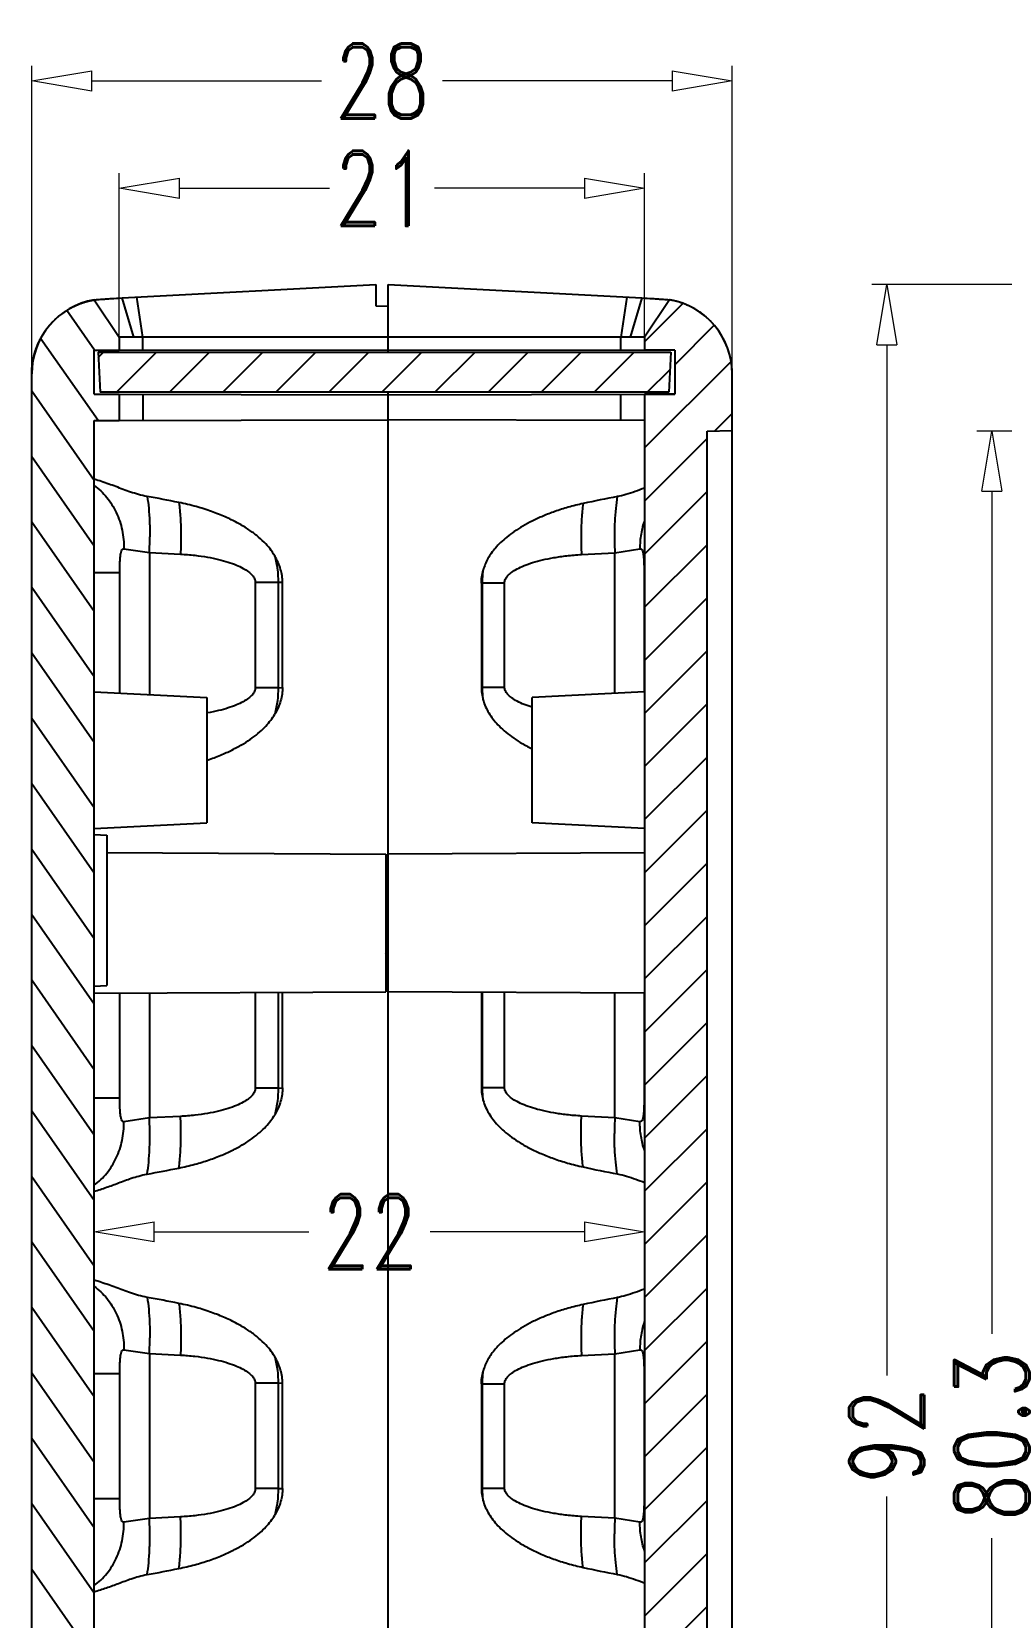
# Model space of a CAD drawing. Header units: millimetres. Extents: x 2827 to 3145, y 1044 to 1251.
# Drawn here: x 2827 to 2865.8, y 1186 to 1249.3 of the extents above; entities that cross this region are included whole.
import ezdxf

# ---------------------------------------------------------------- set-up
doc = ezdxf.new("R2010")
doc.units = ezdxf.units.MM
doc.layers.add('dim', color=82, linetype='Continuous', lineweight=9)
doc.styles.add('ROMAND', font='romand.shx', dxfattribs={"width": 0.75, "bigfont": 'gbcbig.shx'})
doc.dimstyles.new('YanXiu', dxfattribs={"dimtxt": 2.5, "dimasz": 2.2, "dimexe": 1, "dimexo": 0, "dimgap": 0.66, "dimtad": 0, "dimzin": 9, "dimdsep": 46, "dimtxsty": 'ROMAND', "dimblk": 'CLOSEDBLANK', "dimcen": 0, "dimclrd": 3, "dimclre": 3, "dimclrt": 7, "dimazin": 2, "dimtfac": 1, "dimtofl": 0, "dimtmove": 0, "dimatfit": 3, "dimldrblk": 'CLOSEDBLANK', "dimfxl": 1, "dimlwd": 5, "dimlwe": 5, "dimarcsym": 0})
pattern_1 = [(45, (2594.4137, 973.4922), (-1.06066, 1.06066), [])]

# ---------------------------------------------------------------- blocks, each defined once
blk = doc.blocks.new('_ClosedBlank')
at = {"color": 0, "linetype": 'ByBlock', "lineweight": -2}
for p, q in [((-1, 0.167), (0, 0)), ((-1, 0.167), (-1, -0.167)), ((0, 0), (-1, -0.167))]:
    blk.add_line(p, q, dxfattribs=at)
blk = doc.blocks.new('*D4')
at = {"layer": 'Defpoints', "color": 0}
for p in [(2876.375, 1233.377), (2865.378, 1153.077), (2876.375, 1153.077)]:
    blk.add_point(p, dxfattribs=at)
at = {"layer": 'dim', "color": 3, "lineweight": 5}
for p, q in [((2876.375, 1233.377), (2864.778, 1233.377)), ((2865.378, 1230.977), (2865.378, 1197.309)), ((2865.378, 1155.477), (2865.378, 1189.146)), ((2876.375, 1153.077), (2864.778, 1153.077))]:
    blk.add_line(p, q, dxfattribs=at)
at = {"layer": 'dim', "color": 3, "lineweight": 5, "xscale": 2.4, "yscale": 2.4, "zscale": 2.4}
for p, rotation in [((2865.378, 1233.377), 90), ((2865.378, 1153.077), 270)]:
    blk.add_blockref('_ClosedBlank', p, dxfattribs=dict(at, rotation=rotation))
at = {"layer": 'dim', "color": 7, "insert": (2865.378, 1193.227), "char_height": 3, "attachment_point": 5, "rotation": 90, "style": 'ROMAND'}
blk.add_mtext('80.3', dxfattribs=at)
blk = doc.blocks.new('*D6')
at = {"layer": 'Defpoints', "color": 0}
for p in [(2872.771, 1239.227), (2861.178, 1147.227), (2872.771, 1147.227)]:
    blk.add_point(p, dxfattribs=at)
at = {"layer": 'dim', "color": 3, "lineweight": 5}
for p, q in [((2872.771, 1239.227), (2860.578, 1239.227)), ((2861.178, 1236.827), (2861.178, 1195.649)), ((2861.178, 1149.627), (2861.178, 1190.806)), ((2872.771, 1147.227), (2860.578, 1147.227))]:
    blk.add_line(p, q, dxfattribs=at)
at = {"layer": 'dim', "color": 3, "lineweight": 5, "xscale": 2.4, "yscale": 2.4, "zscale": 2.4}
for p, rotation in [((2861.178, 1239.227), 90), ((2861.178, 1147.227), 270)]:
    blk.add_blockref('_ClosedBlank', p, dxfattribs=dict(at, rotation=rotation))
at = {"layer": 'dim', "color": 7, "insert": (2861.178, 1193.227), "char_height": 3, "attachment_point": 5, "rotation": 90, "style": 'ROMAND'}
blk.add_mtext('92', dxfattribs=at)
blk = doc.blocks.new('*D7')
at = {"layer": 'Defpoints', "color": 0}
for p in [(2851.499, 1243.076), (2830.503, 1237.127), (2851.499, 1237.127)]:
    blk.add_point(p, dxfattribs=at)
at = {"layer": 'dim', "color": 3, "lineweight": 5}
for p, q in [((2830.503, 1237.127), (2830.503, 1243.676)), ((2851.499, 1237.127), (2851.499, 1243.676)), ((2832.903, 1243.076), (2838.901, 1243.076)), ((2849.099, 1243.076), (2843.1, 1243.076))]:
    blk.add_line(p, q, dxfattribs=at)
at = {"layer": 'dim', "color": 3, "lineweight": 5, "xscale": 2.4, "yscale": 2.4, "zscale": 2.4, "rotation": 180}
blk.add_blockref('_ClosedBlank', (2830.503, 1243.076), dxfattribs=at)
at = {"layer": 'dim', "color": 3, "lineweight": 5, "xscale": 2.4, "yscale": 2.4, "zscale": 2.4}
blk.add_blockref('_ClosedBlank', (2851.499, 1243.076), dxfattribs=at)
at = {"layer": 'dim', "color": 7, "insert": (2841.001, 1243.076), "char_height": 3, "attachment_point": 5, "style": 'ROMAND'}
blk.add_mtext('21', dxfattribs=at)
blk = doc.blocks.new('*D8')
at = {"layer": 'Defpoints', "color": 0}
for p in [(2855.001, 1247.364), (2827.001, 1235.66), (2855.001, 1235.66)]:
    blk.add_point(p, dxfattribs=at)
at = {"layer": 'dim', "color": 3, "lineweight": 5}
for p, q in [((2827.001, 1235.66), (2827.001, 1247.964)), ((2829.401, 1247.364), (2838.579, 1247.364)), ((2852.601, 1247.364), (2843.422, 1247.364)), ((2855.001, 1235.66), (2855.001, 1247.964))]:
    blk.add_line(p, q, dxfattribs=at)
at = {"layer": 'dim', "color": 3, "lineweight": 5, "xscale": 2.4, "yscale": 2.4, "zscale": 2.4, "rotation": 180}
blk.add_blockref('_ClosedBlank', (2827.001, 1247.364), dxfattribs=at)
at = {"layer": 'dim', "color": 3, "lineweight": 5, "xscale": 2.4, "yscale": 2.4, "zscale": 2.4}
blk.add_blockref('_ClosedBlank', (2855.001, 1247.364), dxfattribs=at)
at = {"layer": 'dim', "color": 7, "insert": (2841.001, 1247.364), "char_height": 3, "attachment_point": 5, "style": 'ROMAND'}
blk.add_mtext('28', dxfattribs=at)
blk = doc.blocks.new('*D9')
at = {"layer": 'Defpoints', "color": 0}
for p in [(2851.501, 1201.388), (2851.501, 1200.881), (2829.501, 1200.015)]:
    blk.add_point(p, dxfattribs=at)
at = {"layer": 'dim', "color": 3, "lineweight": 5}
for p, q in [((2829.501, 1200.015), (2829.501, 1201.987)), ((2851.501, 1200.881), (2851.501, 1201.987)), ((2831.901, 1201.388), (2838.079, 1201.388)), ((2849.101, 1201.388), (2842.922, 1201.388))]:
    blk.add_line(p, q, dxfattribs=at)
at = {"layer": 'dim', "color": 3, "lineweight": 5, "xscale": 2.4, "yscale": 2.4, "zscale": 2.4, "rotation": 180}
blk.add_blockref('_ClosedBlank', (2829.501, 1201.388), dxfattribs=at)
at = {"layer": 'dim', "color": 3, "lineweight": 5, "xscale": 2.4, "yscale": 2.4, "zscale": 2.4}
blk.add_blockref('_ClosedBlank', (2851.501, 1201.388), dxfattribs=at)
at = {"layer": 'dim', "color": 7, "insert": (2840.501, 1201.388), "char_height": 3, "attachment_point": 5, "style": 'ROMAND'}
blk.add_mtext('22', dxfattribs=at)

msp = doc.modelspace()

# ---------------------------------------------------------------- hatches: boundary and pattern name
at = {"linetype": 'Continuous'}
h = msp.add_hatch(dxfattribs=at)
h.set_pattern_fill('DEFAULT__6', color=2, scale=1.5, angle=125, style=0, pattern_type=0)
h.set_pattern_definition([(125, (2594.4137, 973.4922), (-1.228728, -0.8603647), [])])
edge = h.paths.add_edge_path()
edge.add_line((2827.001, 1150.795), (2827.001, 1235.66))
edge.add_spline(control_points=[(2827.001, 1235.66), (2827.001, 1237.192), (2827.99, 1238.363), (2829.501, 1238.618)], knot_values=[0, 0, 0, 0, 1, 1, 1, 1], weights=[1, 0.842508, 0.842508, 1], degree=3, periodic=0)
edge.add_line((2829.501, 1238.618), (2830.501, 1237.127))
edge.add_line((2830.501, 1237.127), (2830.501, 1236.609))
edge.add_line((2829.501, 1236.607), (2830.501, 1236.609))
edge.add_line((2829.501, 1234.848), (2829.501, 1236.607))
edge.add_line((2829.501, 1234.848), (2830.501, 1234.846))
edge.add_line((2830.501, 1234.846), (2830.501, 1233.799))
edge.add_line((2829.501, 1233.797), (2830.501, 1233.799))
edge.add_line((2829.501, 1152.658), (2829.501, 1233.797))
edge.add_line((2829.501, 1152.658), (2830.501, 1152.656))
edge.add_line((2830.501, 1152.656), (2830.501, 1151.609))
edge.add_line((2829.501, 1151.607), (2830.501, 1151.609))
edge.add_line((2829.501, 1149.848), (2829.501, 1151.607))
edge.add_line((2829.501, 1149.848), (2830.501, 1149.846))
edge.add_line((2830.501, 1149.846), (2830.501, 1149.327))
edge.add_line((2829.501, 1147.837), (2830.501, 1149.327))
edge.add_spline(control_points=[(2829.501, 1147.837), (2827.99, 1148.092), (2827.001, 1149.263), (2827.001, 1150.795)], knot_values=[0, 0, 0, 0, 1, 1, 1, 1], weights=[1, 0.842508, 0.842508, 1], degree=3, periodic=0)
h = msp.add_hatch(dxfattribs=at)
h.set_pattern_fill('DEFAULT__7', color=2, scale=1.5, angle=45, style=0, pattern_type=0)
h.set_pattern_definition(pattern_1)
edge = h.paths.add_edge_path()
edge.add_line((2855.001, 1150.795), (2855.001, 1153.06))
edge.add_spline(control_points=[(2852.501, 1147.837), (2854.011, 1148.092), (2855.001, 1149.263), (2855.001, 1150.795)], knot_values=[0, 0, 0, 0, 1, 1, 1, 1], weights=[1, 0.842508, 0.842508, 1], degree=3, periodic=0)
edge.add_line((2852.501, 1147.837), (2851.501, 1149.327))
edge.add_line((2851.501, 1149.845), (2851.501, 1149.327))
edge.add_line((2852.701, 1149.847), (2851.501, 1149.845))
edge.add_line((2852.701, 1151.607), (2852.701, 1149.847))
edge.add_line((2852.701, 1151.607), (2851.501, 1151.61))
edge.add_line((2851.501, 1234.845), (2851.501, 1151.61))
edge.add_line((2852.701, 1234.847), (2851.501, 1234.845))
edge.add_line((2852.701, 1236.607), (2852.701, 1234.847))
edge.add_line((2852.701, 1236.607), (2851.501, 1236.61))
edge.add_line((2851.501, 1237.127), (2851.501, 1236.61))
edge.add_line((2852.501, 1238.618), (2851.501, 1237.127))
edge.add_spline(control_points=[(2855.001, 1235.66), (2855.001, 1237.192), (2854.011, 1238.363), (2852.501, 1238.618)], knot_values=[0, 0, 0, 0, 1, 1, 1, 1], weights=[1, 0.842508, 0.842508, 1], degree=3, periodic=0)
edge.add_line((2855.001, 1233.395), (2855.001, 1235.66))
edge.add_line((2854.001, 1233.377), (2855.001, 1233.395))
edge.add_line((2854.001, 1153.077), (2854.001, 1233.377))
edge.add_line((2854.001, 1153.077), (2855.001, 1153.06))
h = msp.add_hatch(dxfattribs=at)
h.set_pattern_fill('DEFAULT__4', color=2, scale=1.5, angle=45, style=0, pattern_type=0)
h.set_pattern_definition(pattern_1)
edge = h.paths.add_edge_path()
edge.add_line((2852.467, 1234.927), (2829.734, 1234.927))
edge.add_line((2829.651, 1236.527), (2829.734, 1234.927))
edge.add_line((2829.651, 1236.527), (2852.551, 1236.527))
edge.add_line((2852.551, 1236.527), (2852.467, 1234.927))

# ---------------------------------------------------------------- linework, layer by layer
at = {"color": 7, "linetype": 'Continuous'}
for p, q in [((2830.613, 1238.696), (2840.751, 1239.227)), ((2840.751, 1239.227), (2840.751, 1238.377)), ((2841.251, 1239.227), (2851.388, 1238.696)), ((2841.251, 1236.527), (2841.251, 1239.227)), ((2829.501, 1238.618), (2830.501, 1237.127)), ((2829.501, 1238.618), (2830.501, 1237.127)), ((2831.079, 1237.127), (2830.613, 1238.696)), ((2831.448, 1237.127), (2831.206, 1238.727)), ((2850.795, 1238.727), (2850.553, 1237.127)), ((2851.388, 1238.696), (2850.918, 1237.127)), ((2852.501, 1238.618), (2851.501, 1237.127)), ((2852.501, 1238.618), (2851.501, 1237.127)), ((2840.751, 1238.377), (2841.251, 1238.373)), ((2829.501, 1236.607), (2841.251, 1236.627)), ((2829.501, 1236.607), (2830.501, 1236.609)), ((2829.501, 1234.848), (2829.501, 1236.607)), ((2829.501, 1234.848), (2829.501, 1236.607)), ((2830.501, 1237.127), (2830.501, 1236.609)), ((2830.501, 1237.127), (2830.501, 1236.609)), ((2850.553, 1237.127), (2831.448, 1237.127)), ((2831.448, 1236.61), (2831.448, 1237.127)), ((2841.251, 1236.627), (2852.701, 1236.607)), ((2850.553, 1236.611), (2850.553, 1237.127)), ((2851.501, 1237.127), (2851.501, 1236.61)), ((2851.501, 1237.127), (2851.501, 1236.61)), ((2852.701, 1236.607), (2851.501, 1236.61)), ((2852.701, 1236.607), (2852.701, 1234.847)), ((2852.701, 1236.607), (2852.701, 1234.847)), ((2829.651, 1236.527), (2852.551, 1236.527)), ((2829.651, 1236.527), (2829.734, 1234.927)), ((2829.651, 1236.527), (2852.551, 1236.527)), ((2829.651, 1236.527), (2829.734, 1234.927)), ((2852.551, 1236.527), (2852.467, 1234.927)), ((2852.551, 1236.527), (2852.467, 1234.927)), ((2827.001, 1150.795), (2827.001, 1235.66)), ((2827.001, 1150.795), (2827.001, 1235.66)), ((2855.001, 1150.795), (2855.001, 1235.66)), ((2855.001, 1233.395), (2855.001, 1235.66)), ((2829.501, 1234.848), (2841.251, 1234.827)), ((2829.501, 1234.848), (2830.501, 1234.846)), ((2852.467, 1234.927), (2829.734, 1234.927)), ((2852.467, 1234.927), (2829.734, 1234.927)), ((2830.501, 1234.846), (2830.501, 1233.799)), ((2830.501, 1234.846), (2830.501, 1233.799)), ((2831.448, 1234.845), (2831.448, 1233.802)), ((2841.251, 1151.527), (2841.251, 1234.927)), ((2841.251, 1234.827), (2852.701, 1234.847)), ((2850.553, 1233.803), (2850.553, 1234.844)), ((2852.701, 1234.847), (2851.501, 1234.845)), ((2851.501, 1234.845), (2851.501, 1151.61)), ((2851.501, 1234.845), (2851.501, 1151.61)), ((2829.501, 1233.797), (2841.251, 1233.827)), ((2829.501, 1233.797), (2830.501, 1233.799)), ((2829.501, 1152.658), (2829.501, 1233.797)), ((2829.501, 1152.658), (2829.501, 1233.797)), ((2851.501, 1233.801), (2841.251, 1233.827)), ((2854.001, 1233.377), (2855.001, 1233.395)), ((2854.001, 1233.377), (2855.001, 1233.395)), ((2854.001, 1153.077), (2854.001, 1233.377)), ((2854.001, 1153.077), (2854.001, 1233.377)), ((2830.689, 1228.674), (2831.705, 1228.521)), ((2831.705, 1228.521), (2832.948, 1228.459)), ((2831.705, 1228.521), (2831.705, 1222.848)), ((2848.978, 1228.444), (2850.312, 1228.514)), ((2850.312, 1228.514), (2851.312, 1228.671)), ((2850.312, 1222.901), (2850.312, 1228.514)), ((2829.501, 1227.722), (2830.523, 1227.722)), ((2830.523, 1222.91), (2830.523, 1227.722)), ((2851.478, 1227.722), (2851.478, 1222.962)), ((2836.847, 1227.333), (2835.937, 1227.333)), ((2835.937, 1227.333), (2835.937, 1223.122)), ((2837.026, 1227.324), (2836.847, 1227.333)), ((2836.847, 1227.333), (2836.847, 1223.122)), ((2837.026, 1223.131), (2837.026, 1227.324)), ((2845.023, 1227.307), (2844.975, 1227.305)), ((2844.975, 1227.305), (2844.975, 1223.15)), ((2845.023, 1227.307), (2845.9, 1227.307)), ((2845.023, 1223.148), (2845.023, 1227.307)), ((2845.9, 1223.148), (2845.9, 1227.307)), ((2829.501, 1222.963), (2834.001, 1222.727)), ((2834.001, 1222.727), (2834.001, 1217.727)), ((2836.847, 1223.122), (2835.937, 1223.122)), ((2836.847, 1223.122), (2837.026, 1223.131)), ((2844.975, 1223.15), (2845.023, 1223.148)), ((2845.023, 1223.148), (2845.9, 1223.148)), ((2851.501, 1222.963), (2847.001, 1222.727)), ((2847.001, 1217.727), (2847.001, 1222.727)), ((2829.501, 1217.492), (2834.001, 1217.727)), ((2851.501, 1217.492), (2847.001, 1217.727)), ((2829.501, 1217.254), (2830.001, 1217.227)), ((2830.001, 1217.227), (2830.001, 1211.227)), ((2830.001, 1216.536), (2841.151, 1216.477)), ((2841.151, 1216.477), (2841.151, 1210.977)), ((2851.501, 1216.531), (2841.251, 1216.477)), ((2841.151, 1214.877), (2841.251, 1214.877)), ((2841.151, 1212.504), (2841.194, 1212.577)), ((2841.168, 1212.577), (2841.251, 1212.577)), ((2829.501, 1211.201), (2830.001, 1211.227)), ((2829.501, 1210.916), (2841.151, 1210.977)), ((2830.523, 1206.733), (2830.523, 1210.922)), ((2831.705, 1210.928), (2831.705, 1205.934)), ((2835.937, 1210.95), (2835.937, 1207.122)), ((2836.847, 1210.955), (2836.847, 1207.122)), ((2837.026, 1207.131), (2837.026, 1210.956)), ((2851.501, 1210.924), (2841.251, 1210.977)), ((2844.975, 1210.958), (2844.975, 1207.15)), ((2845.023, 1207.148), (2845.023, 1210.958)), ((2845.9, 1207.148), (2845.9, 1210.953)), ((2850.312, 1205.941), (2850.312, 1210.93)), ((2851.478, 1210.924), (2851.478, 1206.733)), ((2836.847, 1207.122), (2835.937, 1207.122)), ((2836.847, 1207.122), (2837.026, 1207.131)), ((2844.975, 1207.15), (2845.023, 1207.148)), ((2845.023, 1207.148), (2845.9, 1207.148)), ((2829.501, 1206.733), (2830.523, 1206.733)), ((2831.705, 1205.934), (2830.689, 1205.781)), ((2832.948, 1205.996), (2831.705, 1205.934)), ((2850.312, 1205.941), (2848.978, 1206.011)), ((2851.312, 1205.784), (2850.312, 1205.941)), ((2830.689, 1196.674), (2831.705, 1196.521)), ((2831.705, 1196.521), (2832.948, 1196.459)), ((2831.705, 1196.521), (2831.705, 1189.934)), ((2848.978, 1196.444), (2850.312, 1196.514)), ((2850.312, 1196.514), (2851.312, 1196.671)), ((2850.312, 1189.941), (2850.312, 1196.514)), ((2829.501, 1195.722), (2830.523, 1195.722)), ((2830.523, 1190.733), (2830.523, 1195.722)), ((2851.478, 1195.722), (2851.478, 1190.733)), ((2836.847, 1195.333), (2835.937, 1195.333)), ((2835.937, 1195.333), (2835.937, 1191.122)), ((2837.026, 1195.324), (2836.847, 1195.333)), ((2836.847, 1195.333), (2836.847, 1191.122)), ((2837.026, 1191.131), (2837.026, 1195.324)), ((2845.023, 1195.307), (2844.975, 1195.305)), ((2844.975, 1195.305), (2844.975, 1191.15)), ((2845.023, 1191.148), (2845.023, 1195.307)), ((2845.023, 1195.307), (2845.9, 1195.307)), ((2845.9, 1191.148), (2845.9, 1195.307)), ((2836.847, 1191.122), (2835.937, 1191.122)), ((2836.847, 1191.122), (2837.026, 1191.131)), ((2844.975, 1191.15), (2845.023, 1191.148)), ((2845.023, 1191.148), (2845.9, 1191.148)), ((2829.501, 1190.733), (2830.523, 1190.733)), ((2831.705, 1189.934), (2830.689, 1189.781)), ((2832.948, 1189.996), (2831.705, 1189.934)), ((2850.312, 1189.941), (2848.978, 1190.011)), ((2851.312, 1189.784), (2850.312, 1189.941))]:
    msp.add_line(p, q, dxfattribs=at)
for centre, radius, start, end in [((2830.001, 1235.66), 3, 99.59407, 180), ((2852.001, 1235.66), 3, 0, 80.40593), ((2822.056, 1176.763), 54.84, 78.61191, 79.96273), ((2859.093, 1184.577), 46.99, 100.64917, 102.35027), ((2816.698, 1229.245), 15.025, 357.23643, 359.02917), ((2817.195, 1229.235), 14.528, 359.03589, 359.66313), ((2864.075, 1229.22), 13.782, 180.31836, 180.99637), ((2864.551, 1229.23), 14.257, 181.00334, 182.87902), ((2831.221, 1228.621), 8.843, 288.32023, 288.96831), ((2850.044, 1226.777), 6.816, 242.76878, 243.00086), ((2850.081, 1226.851), 6.898, 243.00134, 243.47046), ((2816.698, 1205.21), 15.025, 0.97083, 2.76357), ((2864.551, 1205.225), 14.257, 177.12098, 178.99666), ((2817.195, 1205.22), 14.528, 0.33688, 0.96411), ((2864.075, 1205.235), 13.782, 179.00363, 179.68166), ((2822.056, 1257.692), 54.84, 280.03727, 281.38809), ((2859.093, 1249.878), 46.99, 257.64973, 259.35082), ((2822.056, 1144.763), 54.84, 78.61191, 79.96273), ((2859.093, 1152.577), 46.99, 100.64917, 102.35027), ((2816.698, 1197.245), 15.025, 357.23643, 359.02917), ((2817.195, 1197.235), 14.528, 359.03589, 359.66313), ((2864.075, 1197.22), 13.782, 180.31836, 180.99637), ((2864.551, 1197.23), 14.257, 181.00334, 182.87902), ((2816.698, 1189.21), 15.025, 0.97083, 2.76357), ((2864.551, 1189.225), 14.257, 177.12098, 178.99666), ((2817.195, 1189.22), 14.528, 0.33688, 0.96411), ((2864.075, 1189.235), 13.782, 179.00363, 179.68166), ((2822.056, 1241.692), 54.84, 280.03727, 281.38809), ((2859.093, 1233.878), 46.99, 257.64973, 259.35082)]:
    msp.add_arc(centre, radius, start, end, dxfattribs=at)
for points, start_tangent, end_tangent in [([(2827.001, 1235.66), (2827.001, 1235.69), (2827.001, 1235.721), (2827.002, 1235.751), (2827.003, 1235.782), (2827.004, 1235.813), (2827.006, 1235.843), (2827.008, 1235.874), (2827.011, 1235.905), (2827.013, 1235.936), (2827.016, 1235.967), (2827.02, 1235.999), (2827.023, 1236.03), (2827.028, 1236.061), (2827.032, 1236.093), (2827.037, 1236.124), (2827.042, 1236.155), (2827.047, 1236.187), (2827.053, 1236.218), (2827.059, 1236.25), (2827.066, 1236.282), (2827.073, 1236.313), (2827.08, 1236.345), (2827.087, 1236.376), (2827.095, 1236.408), (2827.104, 1236.439), (2827.112, 1236.471), (2827.121, 1236.502), (2827.131, 1236.534), (2827.14, 1236.565), (2827.151, 1236.597), (2827.161, 1236.628), (2827.172, 1236.66), (2827.183, 1236.691), (2827.195, 1236.722), (2827.207, 1236.753), (2827.219, 1236.784), (2827.232, 1236.815), (2827.245, 1236.846), (2827.258, 1236.877), (2827.272, 1236.908), (2827.286, 1236.938), (2827.301, 1236.969), (2827.316, 1236.999), (2827.331, 1237.029), (2827.347, 1237.059), (2827.363, 1237.089), (2827.379, 1237.119), (2827.396, 1237.149), (2827.413, 1237.178), (2827.43, 1237.207), (2827.448, 1237.236), (2827.466, 1237.265), (2827.485, 1237.294), (2827.503, 1237.323), (2827.523, 1237.351), (2827.542, 1237.379), (2827.562, 1237.407), (2827.582, 1237.435), (2827.602, 1237.462), (2827.623, 1237.49), (2827.644, 1237.517), (2827.666, 1237.544), (2827.687, 1237.57), (2827.709, 1237.596), (2827.732, 1237.623), (2827.754, 1237.648), (2827.777, 1237.674), (2827.8, 1237.699), (2827.824, 1237.724), (2827.847, 1237.749), (2827.871, 1237.773), (2827.896, 1237.798), (2827.92, 1237.821), (2827.945, 1237.845), (2827.97, 1237.868), (2827.995, 1237.891), (2828.021, 1237.914), (2828.047, 1237.936), (2828.073, 1237.958), (2828.099, 1237.98), (2828.125, 1238.002), (2828.152, 1238.023), (2828.179, 1238.043), (2828.206, 1238.064), (2828.233, 1238.084), (2828.26, 1238.104), (2828.288, 1238.123), (2828.316, 1238.142), (2828.344, 1238.161), (2828.372, 1238.179), (2828.4, 1238.197), (2828.428, 1238.215), (2828.457, 1238.232), (2828.486, 1238.249), (2828.515, 1238.266), (2828.544, 1238.282), (2828.573, 1238.298), (2828.602, 1238.314), (2828.631, 1238.329), (2828.66, 1238.344), (2828.69, 1238.359), (2828.72, 1238.373), (2828.749, 1238.387), (2828.779, 1238.4), (2828.809, 1238.413), (2828.839, 1238.426), (2828.869, 1238.438), (2828.899, 1238.45), (2828.929, 1238.462), (2828.959, 1238.473), (2828.989, 1238.484), (2829.019, 1238.495), (2829.049, 1238.505), (2829.079, 1238.515), (2829.109, 1238.525), (2829.14, 1238.534), (2829.17, 1238.543), (2829.2, 1238.551), (2829.23, 1238.559), (2829.26, 1238.567), (2829.291, 1238.575), (2829.321, 1238.582), (2829.351, 1238.589), (2829.381, 1238.595), (2829.411, 1238.601), (2829.441, 1238.607), (2829.471, 1238.613), (2829.501, 1238.618)], (0, 1), (0.986013, 0.166667)), ([(2829.503, 1238.618), (2829.531, 1238.622), (2829.594, 1238.627), (2829.692, 1238.636), (2829.825, 1238.646), (2829.989, 1238.658), (2830.179, 1238.671), (2830.613, 1238.696)], (0.986169, 0.165743), (0.99863, 0.052336)), ([(2851.388, 1238.696), (2851.823, 1238.671), (2852.013, 1238.658), (2852.177, 1238.646), (2852.309, 1238.636), (2852.408, 1238.627), (2852.47, 1238.622), (2852.498, 1238.618)], (0.99863, -0.052336), (0.986169, -0.165743)), ([(2855.001, 1235.66), (2855, 1235.69), (2855, 1235.721), (2854.999, 1235.751), (2854.998, 1235.782), (2854.997, 1235.813), (2854.995, 1235.843), (2854.993, 1235.874), (2854.991, 1235.905), (2854.988, 1235.936), (2854.985, 1235.967), (2854.981, 1235.999), (2854.978, 1236.03), (2854.974, 1236.061), (2854.969, 1236.093), (2854.964, 1236.124), (2854.959, 1236.155), (2854.954, 1236.187), (2854.948, 1236.218), (2854.942, 1236.25), (2854.935, 1236.282), (2854.929, 1236.313), (2854.921, 1236.345), (2854.914, 1236.376), (2854.906, 1236.408), (2854.898, 1236.439), (2854.889, 1236.471), (2854.88, 1236.502), (2854.87, 1236.534), (2854.861, 1236.565), (2854.851, 1236.597), (2854.84, 1236.628), (2854.829, 1236.66), (2854.818, 1236.691), (2854.806, 1236.722), (2854.794, 1236.753), (2854.782, 1236.784), (2854.769, 1236.815), (2854.756, 1236.846), (2854.743, 1236.877), (2854.729, 1236.908), (2854.715, 1236.938), (2854.7, 1236.969), (2854.685, 1236.999), (2854.67, 1237.029), (2854.654, 1237.059), (2854.638, 1237.089), (2854.622, 1237.119), (2854.605, 1237.149), (2854.588, 1237.178), (2854.571, 1237.207), (2854.553, 1237.236), (2854.535, 1237.265), (2854.516, 1237.294), (2854.498, 1237.323), (2854.479, 1237.351), (2854.459, 1237.379), (2854.439, 1237.407), (2854.419, 1237.435), (2854.399, 1237.462), (2854.378, 1237.49), (2854.357, 1237.517), (2854.336, 1237.544), (2854.314, 1237.57), (2854.292, 1237.596), (2854.27, 1237.623), (2854.247, 1237.648), (2854.224, 1237.674), (2854.201, 1237.699), (2854.177, 1237.724), (2854.154, 1237.749), (2854.13, 1237.773), (2854.105, 1237.798), (2854.081, 1237.821), (2854.056, 1237.845), (2854.031, 1237.868), (2854.006, 1237.891), (2853.98, 1237.914), (2853.955, 1237.936), (2853.929, 1237.958), (2853.902, 1237.98), (2853.876, 1238.002), (2853.849, 1238.023), (2853.823, 1238.043), (2853.795, 1238.064), (2853.768, 1238.084), (2853.741, 1238.104), (2853.713, 1238.123), (2853.685, 1238.142), (2853.657, 1238.161), (2853.629, 1238.179), (2853.601, 1238.197), (2853.573, 1238.215), (2853.544, 1238.232), (2853.515, 1238.249), (2853.487, 1238.266), (2853.458, 1238.282), (2853.429, 1238.298), (2853.399, 1238.314), (2853.37, 1238.329), (2853.341, 1238.344), (2853.311, 1238.359), (2853.282, 1238.373), (2853.252, 1238.387), (2853.222, 1238.4), (2853.192, 1238.413), (2853.162, 1238.426), (2853.133, 1238.438), (2853.103, 1238.45), (2853.073, 1238.462), (2853.042, 1238.473), (2853.012, 1238.484), (2852.982, 1238.495), (2852.952, 1238.505), (2852.922, 1238.515), (2852.892, 1238.525), (2852.861, 1238.534), (2852.831, 1238.543), (2852.801, 1238.551), (2852.771, 1238.559), (2852.741, 1238.567), (2852.711, 1238.575), (2852.68, 1238.582), (2852.65, 1238.589), (2852.62, 1238.595), (2852.59, 1238.601), (2852.56, 1238.607), (2852.53, 1238.613), (2852.501, 1238.618)], (0, 1), (-0.986013, 0.166667)), ([(2831.079, 1237.127), (2830.856, 1237.127), (2830.677, 1237.127), (2830.555, 1237.127), (2830.503, 1237.127)], (-1, 0.000012), (-1, 0.000015)), ([(2831.448, 1237.127), (2831.26, 1237.126), (2831.079, 1237.127)], (-1, 0), (-1, 0.000012)), ([(2850.918, 1237.127), (2850.739, 1237.126), (2850.553, 1237.127)], (-1, -0.000017), (-1, 0)), ([(2851.499, 1237.127), (2851.446, 1237.127), (2851.323, 1237.127), (2851.143, 1237.127), (2850.918, 1237.127)], (-1, -0.000049), (-1, -0.000017)), ([(2831.614, 1230.764), (2831.268, 1230.843), (2830.951, 1230.942), (2830.653, 1231.048), (2830.365, 1231.156), (2830.078, 1231.261), (2829.791, 1231.361), (2829.501, 1231.451)], (-0.984561, 0.175042), (-0.960429, 0.278524)), ([(2829.501, 1231.206), (2830.002, 1230.727), (2830.381, 1230.119), (2830.615, 1229.42), (2830.689, 1228.674)], (0.807194, -0.590286), (-0.011791, -0.99993)), ([(2851.501, 1231.099), (2851.117, 1230.958), (2850.753, 1230.841), (2850.409, 1230.758)], (-0.9358, -0.35253), (-0.98261, -0.185681)), ([(2831.614, 1230.764), (2831.676, 1230.297), (2831.713, 1229.751), (2831.722, 1229.15)], (0.171694, -0.98515), (-0.005864, -0.999983)), ([(2832.885, 1230.523), (2832.944, 1229.913), (2832.965, 1229.21), (2832.948, 1228.459)], (0.137888, -0.990448), (-0.048083, -0.998843)), ([(2836.713, 1228.395), (2836.529, 1228.665), (2836.291, 1228.934), (2835.993, 1229.202), (2835.632, 1229.465), (2835.212, 1229.714), (2834.732, 1229.948), (2834.188, 1230.164), (2833.574, 1230.358), (2832.885, 1230.523)], (-0.505893, 0.862596), (-0.980253, 0.197748)), ([(2849.042, 1230.48), (2848.45, 1230.331), (2847.917, 1230.162), (2847.439, 1229.978), (2847.011, 1229.782), (2846.629, 1229.576), (2846.289, 1229.361), (2845.994, 1229.142), (2845.744, 1228.921), (2845.539, 1228.704), (2845.372, 1228.491), (2845.238, 1228.279), (2845.133, 1228.063), (2845.047, 1227.823)], (-0.976758, -0.214344), (-0.279949, -0.960015)), ([(2849.042, 1230.48), (2848.982, 1229.875), (2848.961, 1229.182), (2848.978, 1228.444)], (-0.140862, -0.990029), (0.05009, -0.998745)), ([(2850.409, 1230.758), (2850.344, 1230.291), (2850.305, 1229.745), (2850.294, 1229.143)], (-0.181681, -0.983357), (0.005539, -0.999985)), ([(2851.501, 1229.826), (2851.356, 1229.26), (2851.312, 1228.671)], (-0.332619, -0.943061), (0.012312, -0.999924)), ([(2830.523, 1227.722), (2830.525, 1227.94), (2830.53, 1228.146), (2830.542, 1228.329), (2830.56, 1228.48), (2830.588, 1228.592), (2830.63, 1228.658), (2830.689, 1228.674)], (-0.000012, 1), (0.989066, -0.147475)), ([(2832.948, 1228.459), (2833.521, 1228.412), (2834.029, 1228.34), (2834.472, 1228.248), (2834.855, 1228.141), (2835.183, 1228.022), (2835.455, 1227.892), (2835.668, 1227.754), (2835.82, 1227.611), (2835.91, 1227.468), (2835.937, 1227.333)], (0.998749, -0.049995), (0.000417, -1)), ([(2836.713, 1228.395), (2836.824, 1227.85), (2836.847, 1227.333)], (0.269539, -0.962989), (-0.020962, -0.99978)), ([(2837.026, 1227.324), (2836.95, 1227.85), (2836.713, 1228.395)], (0, 1), (-0.507529, 0.861635)), ([(2845.9, 1227.307), (2845.929, 1227.443), (2846.022, 1227.588), (2846.18, 1227.731), (2846.4, 1227.87), (2846.68, 1228), (2847.018, 1228.12), (2847.412, 1228.228), (2847.868, 1228.321), (2848.389, 1228.395), (2848.978, 1228.444)], (0.000468, 1), (0.998631, 0.052314)), ([(2851.312, 1228.671), (2851.372, 1228.656), (2851.413, 1228.59), (2851.441, 1228.479), (2851.46, 1228.328), (2851.471, 1228.145), (2851.477, 1227.939), (2851.478, 1227.722)], (0.988037, 0.154219), (-0.000012, -1)), ([(2844.975, 1227.305), (2844.992, 1227.552), (2845.047, 1227.823)], (0, 1), (0.270901, 0.962607)), ([(2845.023, 1227.307), (2845.027, 1227.57), (2845.048, 1227.822)], (-0.021313, 0.999773), (0.118727, 0.992927)), ([(2835.937, 1223.122), (2835.91, 1222.987), (2835.82, 1222.844), (2835.668, 1222.701), (2835.455, 1222.563), (2835.183, 1222.433), (2834.855, 1222.314), (2834.472, 1222.207), (2834.029, 1222.115), (2834.001, 1222.111)], (-0.000421, -1), (-0.985644, -0.168834)), ([(2837.026, 1223.131), (2836.95, 1222.605), (2836.713, 1222.06)], (0, -1), (-0.507525, -0.861637)), ([(2836.847, 1223.122), (2836.824, 1222.605), (2836.713, 1222.06)], (0.020938, -0.999781), (-0.269581, -0.962978)), ([(2844.975, 1223.15), (2844.992, 1222.903), (2845.047, 1222.631)], (0, -1), (0.270877, -0.962614)), ([(2845.048, 1222.633), (2845.027, 1222.885), (2845.023, 1223.148)], (-0.118739, 0.992926), (0.021341, 0.999772)), ([(2847, 1222.34), (2846.68, 1222.455), (2846.4, 1222.585), (2846.18, 1222.724), (2846.022, 1222.867), (2845.929, 1223.012), (2845.9, 1223.148)], (-0.95344, 0.301584), (-0.000464, 1)), ([(2834.096, 1220.258), (2834.607, 1220.453), (2835.061, 1220.662), (2835.464, 1220.884), (2835.817, 1221.118), (2836.116, 1221.356), (2836.361, 1221.593), (2836.558, 1221.828), (2836.713, 1222.06)], (0.945694, 0.325058), (0.505898, 0.862593)), ([(2845.047, 1222.631), (2845.146, 1222.361), (2845.272, 1222.118), (2845.433, 1221.88), (2845.635, 1221.643), (2845.885, 1221.405), (2846.184, 1221.168), (2846.531, 1220.937), (2846.925, 1220.717)], (0.279877, -0.960036), (0.889166, -0.457585)), ([(2835.937, 1207.122), (2835.91, 1206.987), (2835.82, 1206.844), (2835.668, 1206.701), (2835.455, 1206.563), (2835.183, 1206.433), (2834.855, 1206.314), (2834.472, 1206.207), (2834.029, 1206.115), (2833.521, 1206.043), (2832.948, 1205.996)], (-0.000421, -1), (-0.998749, -0.049995)), ([(2837.026, 1207.131), (2836.95, 1206.605), (2836.713, 1206.06)], (0, -1), (-0.507525, -0.861637)), ([(2836.847, 1207.122), (2836.824, 1206.605), (2836.713, 1206.06)], (0.020938, -0.999781), (-0.269581, -0.962978)), ([(2844.975, 1207.15), (2844.992, 1206.903), (2845.047, 1206.631)], (0, -1), (0.270877, -0.962614)), ([(2845.048, 1206.633), (2845.027, 1206.885), (2845.023, 1207.148)], (-0.118739, 0.992926), (0.021341, 0.999772)), ([(2848.978, 1206.011), (2848.389, 1206.06), (2847.868, 1206.134), (2847.412, 1206.227), (2847.018, 1206.335), (2846.68, 1206.455), (2846.4, 1206.585), (2846.18, 1206.724), (2846.022, 1206.867), (2845.929, 1207.012), (2845.9, 1207.148)], (-0.998631, 0.052314), (-0.000464, 1)), ([(2830.689, 1205.781), (2830.63, 1205.797), (2830.588, 1205.863), (2830.56, 1205.975), (2830.542, 1206.126), (2830.53, 1206.309), (2830.525, 1206.515), (2830.523, 1206.733)], (-0.989065, -0.147483), (0.000012, 1)), ([(2845.047, 1206.631), (2845.146, 1206.361), (2845.272, 1206.118), (2845.433, 1205.88), (2845.635, 1205.643), (2845.885, 1205.405), (2846.184, 1205.168), (2846.531, 1204.937), (2846.925, 1204.717), (2847.369, 1204.507), (2847.867, 1204.311), (2848.423, 1204.132), (2849.042, 1203.975)], (0.279877, -0.960036), (0.976758, -0.214344)), ([(2851.478, 1206.733), (2851.477, 1206.516), (2851.471, 1206.31), (2851.46, 1206.127), (2851.441, 1205.976), (2851.413, 1205.865), (2851.372, 1205.799), (2851.312, 1205.784)], (0.000012, -1), (-0.988038, 0.15421)), ([(2829.501, 1203.249), (2830.002, 1203.728), (2830.381, 1204.336), (2830.615, 1205.035), (2830.689, 1205.781)], (0.807182, 0.590302), (-0.011786, 0.999931)), ([(2832.885, 1203.932), (2833.524, 1204.083), (2834.096, 1204.258), (2834.607, 1204.453), (2835.061, 1204.662), (2835.464, 1204.884), (2835.817, 1205.118), (2836.116, 1205.356), (2836.361, 1205.593), (2836.558, 1205.828), (2836.713, 1206.06)], (0.980253, 0.197748), (0.505898, 0.862593)), ([(2832.885, 1203.932), (2832.944, 1204.542), (2832.965, 1205.245), (2832.948, 1205.996)], (0.137887, 0.990448), (-0.048083, 0.998843)), ([(2849.042, 1203.975), (2848.982, 1204.58), (2848.961, 1205.273), (2848.978, 1206.011)], (-0.140862, 0.990029), (0.050089, 0.998745)), ([(2851.501, 1204.629), (2851.356, 1205.195), (2851.312, 1205.784)], (-0.332624, 0.94306), (0.012318, 0.999924)), ([(2831.614, 1203.691), (2831.676, 1204.158), (2831.713, 1204.704), (2831.722, 1205.305)], (0.171694, 0.98515), (-0.005864, 0.999983)), ([(2850.409, 1203.697), (2850.344, 1204.164), (2850.305, 1204.71), (2850.294, 1205.312)], (-0.181681, 0.983357), (0.005539, 0.999985)), ([(2829.501, 1203.004), (2829.746, 1203.08), (2829.99, 1203.162), (2830.231, 1203.249), (2830.471, 1203.339), (2830.718, 1203.431), (2830.983, 1203.524), (2831.278, 1203.614), (2831.614, 1203.691)], (0.960429, 0.278524), (0.984561, 0.175043)), ([(2850.409, 1203.697), (2850.782, 1203.606), (2851.151, 1203.485), (2851.501, 1203.356)], (0.98261, -0.185681), (0.9358, -0.35253)), ([(2831.614, 1198.764), (2831.268, 1198.843), (2830.951, 1198.942), (2830.653, 1199.048), (2830.365, 1199.156), (2830.078, 1199.261), (2829.791, 1199.361), (2829.501, 1199.451)], (-0.984561, 0.175042), (-0.960429, 0.278524)), ([(2829.501, 1199.206), (2830.002, 1198.727), (2830.381, 1198.119), (2830.615, 1197.42), (2830.689, 1196.674)], (0.807194, -0.590286), (-0.011791, -0.99993)), ([(2831.614, 1198.764), (2831.676, 1198.297), (2831.713, 1197.751), (2831.722, 1197.15)], (0.171694, -0.98515), (-0.005864, -0.999983)), ([(2850.409, 1198.758), (2850.344, 1198.291), (2850.305, 1197.745), (2850.294, 1197.143)], (-0.181681, -0.983357), (0.005539, -0.999985)), ([(2851.501, 1199.099), (2851.117, 1198.958), (2850.753, 1198.841), (2850.409, 1198.758)], (-0.9358, -0.35253), (-0.98261, -0.185681)), ([(2836.713, 1196.395), (2836.529, 1196.665), (2836.291, 1196.934), (2835.993, 1197.202), (2835.632, 1197.465), (2835.212, 1197.714), (2834.732, 1197.948), (2834.188, 1198.164), (2833.574, 1198.358), (2832.885, 1198.523)], (-0.505893, 0.862596), (-0.980253, 0.197748)), ([(2832.885, 1198.523), (2832.944, 1197.913), (2832.965, 1197.21), (2832.948, 1196.459)], (0.137888, -0.990448), (-0.048083, -0.998843)), ([(2849.042, 1198.48), (2848.45, 1198.331), (2847.917, 1198.162), (2847.439, 1197.978), (2847.011, 1197.782), (2846.629, 1197.576), (2846.289, 1197.361), (2845.994, 1197.142), (2845.744, 1196.921), (2845.539, 1196.704), (2845.372, 1196.491), (2845.238, 1196.279), (2845.133, 1196.063), (2845.047, 1195.823)], (-0.976758, -0.214344), (-0.279949, -0.960015)), ([(2849.042, 1198.48), (2848.982, 1197.875), (2848.961, 1197.182), (2848.978, 1196.444)], (-0.140862, -0.990029), (0.05009, -0.998745)), ([(2851.501, 1197.826), (2851.356, 1197.26), (2851.312, 1196.671)], (-0.332619, -0.943061), (0.012312, -0.999924)), ([(2830.523, 1195.722), (2830.525, 1195.94), (2830.53, 1196.146), (2830.542, 1196.329), (2830.56, 1196.48), (2830.588, 1196.592), (2830.63, 1196.658), (2830.689, 1196.674)], (-0.000012, 1), (0.989066, -0.147475)), ([(2851.312, 1196.671), (2851.372, 1196.656), (2851.413, 1196.59), (2851.441, 1196.479), (2851.46, 1196.328), (2851.471, 1196.145), (2851.477, 1195.939), (2851.478, 1195.722)], (0.988037, 0.154219), (-0.000012, -1)), ([(2832.948, 1196.459), (2833.521, 1196.412), (2834.029, 1196.34), (2834.472, 1196.248), (2834.855, 1196.141), (2835.183, 1196.022), (2835.455, 1195.892), (2835.668, 1195.754), (2835.82, 1195.611), (2835.91, 1195.468), (2835.937, 1195.333)], (0.998749, -0.049995), (0.000417, -1)), ([(2837.026, 1195.324), (2836.95, 1195.85), (2836.713, 1196.395)], (0, 1), (-0.507529, 0.861635)), ([(2836.713, 1196.395), (2836.824, 1195.85), (2836.847, 1195.333)], (0.269539, -0.962989), (-0.020962, -0.99978)), ([(2845.9, 1195.307), (2845.929, 1195.443), (2846.022, 1195.588), (2846.18, 1195.731), (2846.4, 1195.87), (2846.68, 1196), (2847.018, 1196.12), (2847.412, 1196.228), (2847.868, 1196.321), (2848.389, 1196.395), (2848.978, 1196.444)], (0.000468, 1), (0.998631, 0.052314)), ([(2844.975, 1195.305), (2844.992, 1195.552), (2845.047, 1195.823)], (0, 1), (0.270901, 0.962607)), ([(2845.023, 1195.307), (2845.027, 1195.57), (2845.048, 1195.822)], (-0.021313, 0.999773), (0.118727, 0.992927)), ([(2835.937, 1191.122), (2835.91, 1190.987), (2835.82, 1190.844), (2835.668, 1190.701), (2835.455, 1190.563), (2835.183, 1190.433), (2834.855, 1190.314), (2834.472, 1190.207), (2834.029, 1190.115), (2833.521, 1190.043), (2832.948, 1189.996)], (-0.000421, -1), (-0.998749, -0.049995)), ([(2837.026, 1191.131), (2836.95, 1190.605), (2836.713, 1190.06)], (0, -1), (-0.507525, -0.861637)), ([(2836.847, 1191.122), (2836.824, 1190.605), (2836.713, 1190.06)], (0.020938, -0.999781), (-0.269581, -0.962978)), ([(2844.975, 1191.15), (2844.992, 1190.903), (2845.047, 1190.631)], (0, -1), (0.270877, -0.962614)), ([(2845.048, 1190.633), (2845.027, 1190.885), (2845.023, 1191.148)], (-0.118739, 0.992926), (0.021341, 0.999772)), ([(2848.978, 1190.011), (2848.389, 1190.06), (2847.868, 1190.134), (2847.412, 1190.227), (2847.018, 1190.335), (2846.68, 1190.455), (2846.4, 1190.585), (2846.18, 1190.724), (2846.022, 1190.867), (2845.929, 1191.012), (2845.9, 1191.148)], (-0.998631, 0.052314), (-0.000464, 1)), ([(2830.689, 1189.781), (2830.63, 1189.797), (2830.588, 1189.863), (2830.56, 1189.975), (2830.542, 1190.126), (2830.53, 1190.309), (2830.525, 1190.515), (2830.523, 1190.733)], (-0.989065, -0.147483), (0.000012, 1)), ([(2845.047, 1190.631), (2845.146, 1190.361), (2845.272, 1190.118), (2845.433, 1189.88), (2845.635, 1189.643), (2845.885, 1189.405), (2846.184, 1189.168), (2846.531, 1188.937), (2846.925, 1188.717), (2847.369, 1188.507), (2847.867, 1188.311), (2848.423, 1188.132), (2849.042, 1187.975)], (0.279877, -0.960036), (0.976758, -0.214344)), ([(2851.478, 1190.733), (2851.477, 1190.516), (2851.471, 1190.31), (2851.46, 1190.127), (2851.441, 1189.976), (2851.413, 1189.865), (2851.372, 1189.799), (2851.312, 1189.784)], (0.000012, -1), (-0.988038, 0.15421)), ([(2829.501, 1187.249), (2830.002, 1187.728), (2830.381, 1188.336), (2830.615, 1189.035), (2830.689, 1189.781)], (0.807182, 0.590302), (-0.011786, 0.999931)), ([(2832.885, 1187.932), (2833.524, 1188.083), (2834.096, 1188.258), (2834.607, 1188.453), (2835.061, 1188.662), (2835.464, 1188.884), (2835.817, 1189.118), (2836.116, 1189.356), (2836.361, 1189.593), (2836.558, 1189.828), (2836.713, 1190.06)], (0.980253, 0.197748), (0.505898, 0.862593)), ([(2832.885, 1187.932), (2832.944, 1188.542), (2832.965, 1189.245), (2832.948, 1189.996)], (0.137887, 0.990448), (-0.048083, 0.998843)), ([(2849.042, 1187.975), (2848.982, 1188.58), (2848.961, 1189.273), (2848.978, 1190.011)], (-0.140862, 0.990029), (0.050089, 0.998745)), ([(2851.501, 1188.629), (2851.356, 1189.195), (2851.312, 1189.784)], (-0.332624, 0.94306), (0.012318, 0.999924)), ([(2831.614, 1187.691), (2831.676, 1188.158), (2831.713, 1188.704), (2831.722, 1189.305)], (0.171694, 0.98515), (-0.005864, 0.999983)), ([(2850.409, 1187.697), (2850.344, 1188.164), (2850.305, 1188.71), (2850.294, 1189.312)], (-0.181681, 0.983357), (0.005539, 0.999985)), ([(2829.501, 1187.004), (2829.746, 1187.08), (2829.99, 1187.162), (2830.231, 1187.249), (2830.471, 1187.339), (2830.718, 1187.431), (2830.983, 1187.524), (2831.278, 1187.614), (2831.614, 1187.691)], (0.960429, 0.278524), (0.984561, 0.175043)), ([(2850.409, 1187.697), (2850.782, 1187.606), (2851.151, 1187.485), (2851.501, 1187.356)], (0.98261, -0.185681), (0.9358, -0.35253))]:
    msp.add_spline(points, degree=3, dxfattribs=dict(at, start_tangent=start_tangent, end_tangent=end_tangent))

# ---------------------------------------------------------------- dimensions: what is measured, and where the dimension line sits
at = {"layer": 'dim'}
for base, p1, p2, picture, middle in [((2855.001, 1247.364), (2827.001, 1235.66), (2855.001, 1235.66), '*D8', (2841.001, 1247.364)), ((2851.499, 1243.076), (2830.503, 1237.127), (2851.499, 1237.127), '*D7', (2841.001, 1243.076)), ((2851.501, 1201.388), (2829.501, 1200.015), (2851.501, 1200.881), '*D9', (2840.501, 1201.388))]:
    dim = msp.add_linear_dim(base=base, p1=p1, p2=p2, dimstyle='YanXiu', override={"dimtxt": 3, "dimasz": 2.4, "dimexe": 0.5997, "dimgap": 0.5997, "dimzin": 8}, dxfattribs=at)
    dim.commit()
    dim.dimension.update_dxf_attribs({"geometry": picture, "text_midpoint": middle})
for base, p1, p2, picture, middle in [((2861.178, 1147.227), (2872.771, 1239.227), (2872.771, 1147.227), '*D6', (2861.178, 1193.227)), ((2865.378, 1153.077), (2876.375, 1233.377), (2876.375, 1153.077), '*D4', (2865.378, 1193.227))]:
    dim = msp.add_linear_dim(base=base, p1=p1, p2=p2, angle=90, dimstyle='YanXiu', override={"dimtxt": 3, "dimasz": 2.4, "dimexe": 0.5997, "dimgap": 0.5997, "dimzin": 8}, dxfattribs=at)
    dim.commit()
    dim.dimension.update_dxf_attribs({"geometry": picture, "text_midpoint": middle})

doc.saveas('drawing.dxf')
